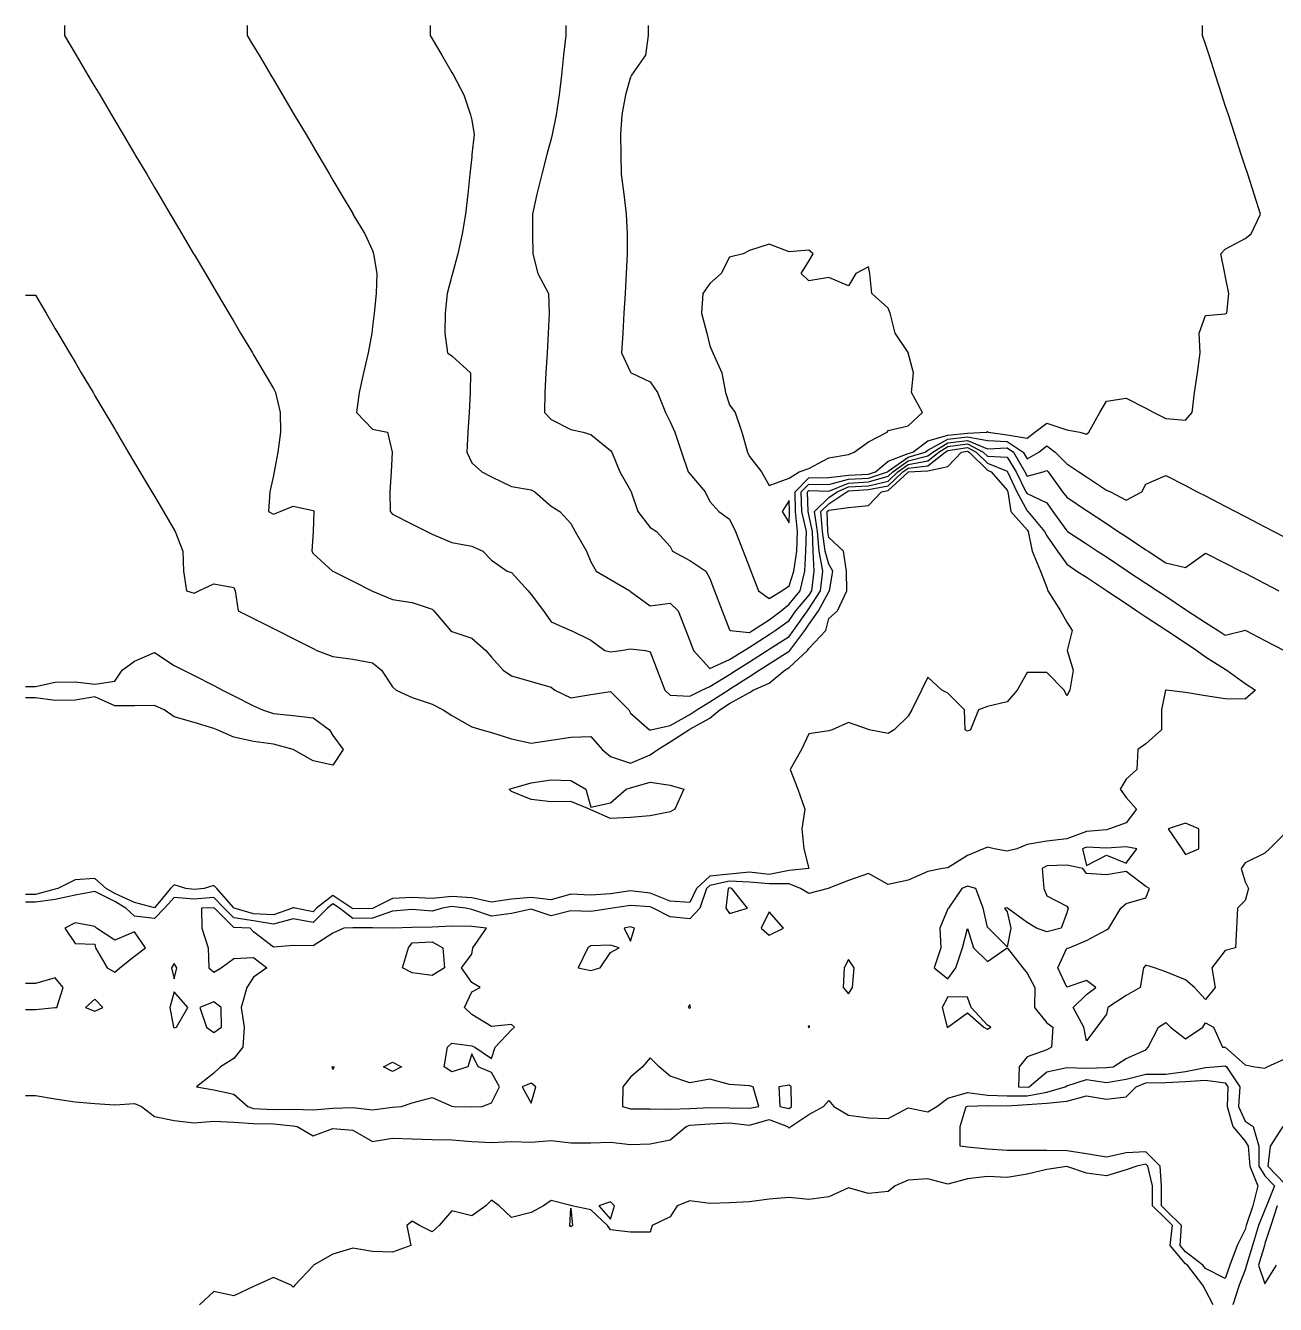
# Model space of a CAD drawing. Header units: metres. Extents: x 2681030 to 2681330, y 1246000 to 1246290.
# Drawn here: x 2681030 to 2681061.51, y 1246257.76 to 1246290 of the extents above; entities that cross this region are included whole.
import ezdxf

# ---------------------------------------------------------------- set-up
doc = ezdxf.new("R2010")
doc.units = ezdxf.units.M
doc.layers.add('BASIS_HOEHENLINIEN', color=8, linetype='Continuous')

msp = doc.modelspace()

# ---------------------------------------------------------------- linework, layer by layer
at = {"layer": 'BASIS_HOEHENLINIEN'}
for points in [[(2681030.982, 1246290, 0), (2681030.982, 1246289.75, 0), (2681031.25, 1246289.297, 0), (2681031.278, 1246289.25, 0), (2681031.574, 1246288.75, 0), (2681031.75, 1246288.453, 0), (2681031.87, 1246288.25, 0), (2681032.166, 1246287.75, 0), (2681032.25, 1246287.608, 0), (2681032.462, 1246287.25, 0), (2681032.75, 1246286.764, 0), (2681032.758, 1246286.75, 0), (2681033.054, 1246286.25, 0), (2681033.25, 1246285.919, 0), (2681033.35, 1246285.75, 0), (2681033.646, 1246285.25, 0), (2681033.75, 1246285.075, 0), (2681033.942, 1246284.75, 0), (2681034.238, 1246284.25, 0), (2681034.25, 1246284.23, 0), (2681034.534, 1246283.75, 0), (2681034.75, 1246283.385, 0), (2681034.83, 1246283.25, 0), (2681035.126, 1246282.75, 0), (2681035.25, 1246282.541, 0), (2681035.422, 1246282.25, 0), (2681035.718, 1246281.75, 0), (2681035.75, 1246281.696, 0), (2681036.014, 1246281.25, 0), (2681036.25, 1246280.852, 0), (2681036.298, 1246280.75, 0), (2681036.416, 1246280.25, 0), (2681036.425, 1246279.75, 0), (2681036.357, 1246279.25, 0), (2681036.272, 1246278.75, 0), (2681036.25, 1246278.659, 0), (2681036.155, 1246278.25, 0), (2681036.128, 1246277.75, 0), (2681036.25, 1246277.686, 0), (2681036.422, 1246277.75, 0), (2681036.75, 1246277.885, 0), (2681037.25, 1246277.772, 0), (2681037.264, 1246277.75, 0), (2681037.25, 1246277.25, 0), (2681037.25, 1246277.244, 0), (2681037.22, 1246276.75, 0), (2681037.25, 1246276.688, 0), (2681037.74, 1246276.25, 0), (2681037.75, 1246276.245, 0), (2681038.25, 1246275.992, 0), (2681038.73, 1246275.75, 0), (2681038.75, 1246275.74, 0), (2681039.25, 1246275.536, 0), (2681039.75, 1246275.453, 0), (2681040.25, 1246275.287, 0), (2681040.29, 1246275.25, 0), (2681040.712, 1246274.75, 0), (2681040.75, 1246274.724, 0), (2681041.25, 1246274.56, 0), (2681041.606, 1246274.25, 0), (2681041.75, 1246274.082, 0), (2681042.042, 1246273.75, 0), (2681042.25, 1246273.61, 0), (2681042.75, 1246273.464, 0), (2681043.25, 1246273.318, 0), (2681043.341, 1246273.25, 0), (2681043.75, 1246273.057, 0), (2681044.25, 1246273.135, 0), (2681044.75, 1246273.209, 0), (2681045.208, 1246272.75, 0), (2681045.25, 1246272.666, 0), (2681045.732, 1246272.25, 0), (2681045.75, 1246272.245, 0), (2681045.769, 1246272.25, 0), (2681046.25, 1246272.356, 0), (2681046.75, 1246272.635, 0), (2681046.929, 1246272.75, 0), (2681047.25, 1246272.955, 0), (2681047.711, 1246273.25, 0), (2681047.75, 1246273.275, 0), (2681048.25, 1246273.594, 0), (2681048.493, 1246273.75, 0), (2681048.75, 1246273.914, 0), (2681049.25, 1246274.232, 0), (2681049.27, 1246274.25, 0), (2681049.644, 1246274.75, 0), (2681049.75, 1246274.9, 0), (2681049.991, 1246275.25, 0), (2681050.25, 1246275.722, 0), (2681050.274, 1246275.75, 0), (2681050.35, 1246276.25, 0), (2681050.25, 1246276.42, 0), (2681050.164, 1246276.75, 0), (2681050.097, 1246277.25, 0), (2681050.052, 1246277.75, 0), (2681050.25, 1246277.944, 0), (2681050.704, 1246278.25, 0), (2681050.75, 1246278.269, 0), (2681051.25, 1246278.301, 0), (2681051.75, 1246278.399, 0), (2681052.123, 1246278.75, 0), (2681052.25, 1246278.843, 0), (2681052.75, 1246278.902, 0), (2681053.183, 1246279.25, 0), (2681053.25, 1246279.291, 0), (2681053.75, 1246279.362, 0), (2681053.968, 1246279.25, 0), (2681054.25, 1246278.967, 0), (2681054.75, 1246278.763, 0), (2681054.758, 1246278.75, 0), (2681054.996, 1246278.25, 0), (2681055.25, 1246277.763, 0), (2681055.269, 1246277.75, 0), (2681055.693, 1246277.25, 0), (2681055.75, 1246277.133, 0), (2681056.021, 1246276.75, 0), (2681056.25, 1246276.422, 0), (2681056.51, 1246276.25, 0), (2681056.75, 1246276.091, 0), (2681057.25, 1246275.761, 0), (2681057.266, 1246275.75, 0), (2681057.75, 1246275.43, 0), (2681058.022, 1246275.25, 0), (2681058.25, 1246275.099, 0), (2681058.75, 1246274.769, 0), (2681058.779, 1246274.75, 0), (2681059.25, 1246274.438, 0), (2681059.535, 1246274.25, 0), (2681059.75, 1246274.085, 0), (2681060.25, 1246273.777, 0), (2681060.291, 1246273.75, 0), (2681060.75, 1246273.416, 0), (2681061.015, 1246273.25, 0), (2681060.75, 1246273.016, 0), (2681060.25, 1246273.024, 0), (2681059.75, 1246273.102, 0), (2681059.25, 1246273.185, 0), (2681058.761, 1246273.25, 0), (2681058.75, 1246273.251, 0), (2681058.745, 1246273.25, 0), (2681058.643, 1246272.75, 0), (2681058.639, 1246272.25, 0), (2681058.25, 1246271.894, 0), (2681058.045, 1246271.75, 0), (2681058.018, 1246271.25, 0), (2681057.75, 1246271.001, 0), (2681057.596, 1246270.75, 0), (2681057.75, 1246270.542, 0), (2681058.013, 1246270.25, 0), (2681057.75, 1246269.898, 0), (2681057.334, 1246269.75, 0), (2681057.25, 1246269.728, 0), (2681056.75, 1246269.681, 0), (2681056.25, 1246269.498, 0), (2681055.75, 1246269.441, 0), (2681055.25, 1246269.359, 0), (2681054.99, 1246269.25, 0), (2681054.75, 1246269.187, 0), (2681054.423, 1246269.25, 0), (2681054.25, 1246269.285, 0), (2681054.156, 1246269.25, 0), (2681053.75, 1246269.076, 0), (2681053.25, 1246268.77, 0), (2681053.121, 1246268.75, 0), (2681052.75, 1246268.671, 0), (2681052.25, 1246268.455, 0), (2681051.75, 1246268.35, 0), (2681051.25, 1246268.625, 0), (2681050.75, 1246268.444, 0), (2681050.25, 1246268.255, 0), (2681050.233, 1246268.25, 0), (2681049.75, 1246268.122, 0), (2681049.541, 1246268.25, 0), (2681049.25, 1246268.366, 0), (2681048.75, 1246268.365, 0), (2681048.25, 1246268.408, 0), (2681047.75, 1246268.431, 0), (2681047.25, 1246268.326, 0), (2681047.168, 1246268.25, 0), (2681047, 1246267.75, 0), (2681046.75, 1246267.48, 0), (2681046.25, 1246267.532, 0), (2681045.827, 1246267.75, 0), (2681045.75, 1246267.784, 0), (2681045.25, 1246267.815, 0), (2681044.799, 1246267.75, 0), (2681044.75, 1246267.74, 0), (2681044.25, 1246267.667, 0), (2681043.75, 1246267.681, 0), (2681043.25, 1246267.555, 0), (2681042.75, 1246267.728, 0), (2681042.25, 1246267.616, 0), (2681041.75, 1246267.551, 0), (2681041.25, 1246267.717, 0), (2681041.093, 1246267.75, 0), (2681040.75, 1246267.793, 0), (2681040.513, 1246267.75, 0), (2681040.25, 1246267.674, 0), (2681039.75, 1246267.72, 0), (2681039.25, 1246267.677, 0), (2681038.75, 1246267.498, 0), (2681038.25, 1246267.494, 0), (2681037.914, 1246267.75, 0), (2681037.75, 1246267.859, 0), (2681037.609, 1246267.75, 0), (2681037.25, 1246267.388, 0), (2681036.75, 1246267.483, 0), (2681036.25, 1246267.35, 0), (2681035.75, 1246267.428, 0), (2681035.25, 1246267.508, 0), (2681035.006, 1246267.75, 0), (2681034.75, 1246268.023, 0), (2681034.25, 1246267.981, 0), (2681033.75, 1246268.023, 0), (2681033.501, 1246267.75, 0), (2681033.25, 1246267.494, 0), (2681032.75, 1246267.548, 0), (2681032.525, 1246267.75, 0), (2681032.25, 1246267.916, 0), (2681031.75, 1246268.171, 0), (2681031.25, 1246268.075, 0), (2681030.75, 1246267.969, 0), (2681030.25, 1246267.903, 0), (2681030, 1246267.903, 0)], [(2681035.591, 1246290, 0), (2681035.591, 1246289.75, 0), (2681035.75, 1246289.481, 0), (2681035.887, 1246289.25, 0), (2681036.183, 1246288.75, 0), (2681036.25, 1246288.637, 0), (2681036.479, 1246288.25, 0), (2681036.75, 1246287.792, 0), (2681036.775, 1246287.75, 0), (2681037.071, 1246287.25, 0), (2681037.25, 1246286.948, 0), (2681037.367, 1246286.75, 0), (2681037.663, 1246286.25, 0), (2681037.75, 1246286.103, 0), (2681037.959, 1246285.75, 0), (2681038.25, 1246285.259, 0), (2681038.255, 1246285.25, 0), (2681038.551, 1246284.75, 0), (2681038.75, 1246284.327, 0), (2681038.775, 1246284.25, 0), (2681038.857, 1246283.75, 0), (2681038.841, 1246283.25, 0), (2681038.787, 1246282.75, 0), (2681038.75, 1246282.411, 0), (2681038.733, 1246282.25, 0), (2681038.635, 1246281.75, 0), (2681038.518, 1246281.25, 0), (2681038.409, 1246280.75, 0), (2681038.344, 1246280.25, 0), (2681038.75, 1246279.822, 0), (2681039.128, 1246279.75, 0), (2681039.246, 1246279.25, 0), (2681039.217, 1246278.75, 0), (2681039.186, 1246278.25, 0), (2681039.192, 1246277.75, 0), (2681039.25, 1246277.687, 0), (2681039.75, 1246277.435, 0), (2681040.116, 1246277.25, 0), (2681040.25, 1246277.182, 0), (2681040.75, 1246276.967, 0), (2681041.25, 1246276.876, 0), (2681041.527, 1246276.75, 0), (2681041.75, 1246276.522, 0), (2681042.145, 1246276.25, 0), (2681042.25, 1246276.211, 0), (2681042.675, 1246275.75, 0), (2681042.75, 1246275.657, 0), (2681043.056, 1246275.25, 0), (2681043.25, 1246274.968, 0), (2681043.75, 1246274.751, 0), (2681043.753, 1246274.75, 0), (2681044.25, 1246274.505, 0), (2681044.602, 1246274.25, 0), (2681044.75, 1246274.21, 0), (2681045.007, 1246274.25, 0), (2681045.25, 1246274.288, 0), (2681045.628, 1246274.25, 0), (2681045.75, 1246274.215, 0), (2681045.929, 1246273.75, 0), (2681046.122, 1246273.25, 0), (2681046.25, 1246273.123, 0), (2681046.75, 1246273.094, 0), (2681047.054, 1246273.25, 0), (2681047.25, 1246273.336, 0), (2681047.75, 1246273.644, 0), (2681047.916, 1246273.75, 0), (2681048.25, 1246273.964, 0), (2681048.698, 1246274.25, 0), (2681048.75, 1246274.283, 0), (2681049.25, 1246274.603, 0), (2681049.362, 1246274.75, 0), (2681049.712, 1246275.25, 0), (2681049.75, 1246275.294, 0), (2681050.044, 1246275.75, 0), (2681050.098, 1246276.25, 0), (2681050.009, 1246276.75, 0), (2681049.969, 1246277.25, 0), (2681049.889, 1246277.75, 0), (2681050.25, 1246278.104, 0), (2681050.467, 1246278.25, 0), (2681050.75, 1246278.368, 0), (2681051.25, 1246278.399, 0), (2681051.75, 1246278.518, 0), (2681051.996, 1246278.75, 0), (2681052.25, 1246278.935, 0), (2681052.75, 1246279.026, 0), (2681053.028, 1246279.25, 0), (2681053.25, 1246279.386, 0), (2681053.75, 1246279.452, 0), (2681054.143, 1246279.25, 0), (2681054.25, 1246279.143, 0), (2681054.75, 1246279.123, 0), (2681054.976, 1246278.75, 0), (2681055.224, 1246278.25, 0), (2681055.25, 1246278.201, 0), (2681055.75, 1246277.965, 0), (2681055.905, 1246277.75, 0), (2681056.25, 1246277.265, 0), (2681056.273, 1246277.25, 0), (2681056.75, 1246276.934, 0), (2681057.029, 1246276.75, 0), (2681057.25, 1246276.604, 0), (2681057.75, 1246276.273, 0), (2681057.785, 1246276.25, 0), (2681058.25, 1246275.943, 0), (2681058.541, 1246275.75, 0), (2681058.75, 1246275.612, 0), (2681059.25, 1246275.281, 0), (2681059.297, 1246275.25, 0), (2681059.75, 1246274.951, 0), (2681060.073, 1246274.75, 0), (2681060.25, 1246274.635, 0), (2681060.723, 1246274.75, 0), (2681060.75, 1246274.761, 0), (2681060.77, 1246274.75, 0), (2681061.25, 1246274.501, 0), (2681061.734, 1246274.25, 0)], [(2681040.2, 1246290, 0), (2681040.2, 1246289.75, 0), (2681040.25, 1246289.665, 0), (2681040.496, 1246289.25, 0), (2681040.75, 1246288.821, 0), (2681040.792, 1246288.75, 0), (2681041.047, 1246288.25, 0), (2681041.215, 1246287.75, 0), (2681041.25, 1246287.619, 0), (2681041.31, 1246287.25, 0), (2681041.256, 1246286.75, 0), (2681041.25, 1246286.691, 0), (2681041.202, 1246286.25, 0), (2681041.148, 1246285.75, 0), (2681041.094, 1246285.25, 0), (2681041.004, 1246284.75, 0), (2681040.898, 1246284.25, 0), (2681040.766, 1246283.75, 0), (2681040.75, 1246283.691, 0), (2681040.633, 1246283.25, 0), (2681040.577, 1246282.75, 0), (2681040.568, 1246282.25, 0), (2681040.637, 1246281.75, 0), (2681040.75, 1246281.671, 0), (2681041.217, 1246281.25, 0), (2681041.212, 1246280.75, 0), (2681041.183, 1246280.25, 0), (2681041.153, 1246279.75, 0), (2681041.123, 1246279.25, 0), (2681041.25, 1246278.98, 0), (2681041.502, 1246278.75, 0), (2681041.75, 1246278.625, 0), (2681042.25, 1246278.384, 0), (2681042.75, 1246278.299, 0), (2681042.838, 1246278.25, 0), (2681043.25, 1246277.888, 0), (2681043.474, 1246277.75, 0), (2681043.75, 1246277.444, 0), (2681043.858, 1246277.25, 0), (2681044.145, 1246276.75, 0), (2681044.25, 1246276.485, 0), (2681044.384, 1246276.25, 0), (2681044.75, 1246276.038, 0), (2681045.237, 1246275.75, 0), (2681045.25, 1246275.732, 0), (2681045.75, 1246275.372, 0), (2681046.25, 1246275.438, 0), (2681046.457, 1246275.25, 0), (2681046.65, 1246274.75, 0), (2681046.75, 1246274.49, 0), (2681046.842, 1246274.25, 0), (2681047.25, 1246273.792, 0), (2681047.75, 1246274.018, 0), (2681048.117, 1246274.25, 0), (2681048.25, 1246274.333, 0), (2681048.75, 1246274.652, 0), (2681048.903, 1246274.75, 0), (2681049.25, 1246275.002, 0), (2681049.422, 1246275.25, 0), (2681049.75, 1246275.633, 0), (2681049.825, 1246275.75, 0), (2681049.885, 1246276.25, 0), (2681049.854, 1246276.75, 0), (2681049.842, 1246277.25, 0), (2681049.75, 1246277.667, 0), (2681049.728, 1246277.75, 0), (2681049.718, 1246278.25, 0), (2681049.75, 1246278.282, 0), (2681050.25, 1246278.265, 0), (2681050.75, 1246278.468, 0), (2681051.25, 1246278.497, 0), (2681051.75, 1246278.638, 0), (2681051.87, 1246278.75, 0), (2681052.25, 1246279.028, 0), (2681052.75, 1246279.151, 0), (2681052.873, 1246279.25, 0), (2681053.25, 1246279.482, 0), (2681053.75, 1246279.541, 0), (2681054.25, 1246279.332, 0), (2681054.75, 1246279.356, 0), (2681054.909, 1246279.25, 0), (2681055.195, 1246278.75, 0), (2681055.25, 1246278.639, 0), (2681055.659, 1246278.75, 0), (2681055.75, 1246278.786, 0), (2681055.784, 1246278.75, 0), (2681056.148, 1246278.25, 0), (2681056.25, 1246278.108, 0), (2681056.75, 1246277.777, 0), (2681056.792, 1246277.75, 0), (2681057.25, 1246277.447, 0), (2681057.548, 1246277.25, 0), (2681057.75, 1246277.116, 0), (2681058.25, 1246276.786, 0), (2681058.306, 1246276.75, 0), (2681058.75, 1246276.46, 0), (2681059.25, 1246276.341, 0), (2681059.75, 1246276.701, 0), (2681060.25, 1246276.451, 0), (2681060.638, 1246276.25, 0), (2681060.75, 1246276.192, 0), (2681061.25, 1246275.933, 0), (2681061.602, 1246275.75, 0)], [(2681043.618, 1246290, 0), (2681043.618, 1246289.75, 0), (2681043.564, 1246289.25, 0), (2681043.51, 1246288.75, 0), (2681043.456, 1246288.25, 0), (2681043.379, 1246287.75, 0), (2681043.278, 1246287.25, 0), (2681043.25, 1246287.143, 0), (2681043.146, 1246286.75, 0), (2681043.013, 1246286.25, 0), (2681042.889, 1246285.75, 0), (2681042.778, 1246285.25, 0), (2681042.785, 1246284.75, 0), (2681042.792, 1246284.25, 0), (2681042.916, 1246283.75, 0), (2681043.182, 1246283.25, 0), (2681043.204, 1246282.75, 0), (2681043.179, 1246282.25, 0), (2681043.149, 1246281.75, 0), (2681043.119, 1246281.25, 0), (2681043.089, 1246280.75, 0), (2681043.082, 1246280.25, 0), (2681043.25, 1246280.067, 0), (2681043.75, 1246279.814, 0), (2681044.063, 1246279.75, 0), (2681044.25, 1246279.694, 0), (2681044.75, 1246279.291, 0), (2681044.781, 1246279.25, 0), (2681044.98, 1246278.75, 0), (2681045.25, 1246278.281, 0), (2681045.266, 1246278.25, 0), (2681045.435, 1246277.75, 0), (2681045.75, 1246277.347, 0), (2681045.905, 1246277.25, 0), (2681046.25, 1246276.866, 0), (2681046.309, 1246276.75, 0), (2681046.75, 1246276.515, 0), (2681047.152, 1246276.25, 0), (2681047.25, 1246276.063, 0), (2681047.371, 1246275.75, 0), (2681047.563, 1246275.25, 0), (2681047.75, 1246274.765, 0), (2681047.769, 1246274.75, 0), (2681048.25, 1246274.702, 0), (2681048.325, 1246274.75, 0), (2681048.75, 1246275.022, 0), (2681049.051, 1246275.25, 0), (2681049.25, 1246275.412, 0), (2681049.533, 1246275.75, 0), (2681049.648, 1246276.25, 0), (2681049.676, 1246276.75, 0), (2681049.688, 1246277.25, 0), (2681049.572, 1246277.75, 0), (2681049.559, 1246278.25, 0), (2681049.75, 1246278.439, 0), (2681050.25, 1246278.434, 0), (2681050.75, 1246278.567, 0), (2681051.25, 1246278.594, 0), (2681051.732, 1246278.75, 0), (2681051.75, 1246278.765, 0), (2681052.25, 1246279.121, 0), (2681052.686, 1246279.25, 0), (2681052.75, 1246279.297, 0), (2681053.25, 1246279.577, 0), (2681053.75, 1246279.631, 0), (2681054.25, 1246279.542, 0), (2681054.75, 1246279.519, 0), (2681055.153, 1246279.25, 0), (2681055.25, 1246279.077, 0), (2681055.549, 1246279.25, 0), (2681055.75, 1246279.403, 0), (2681055.964, 1246279.25, 0), (2681056.25, 1246278.951, 0), (2681056.554, 1246278.75, 0), (2681056.75, 1246278.621, 0), (2681057.25, 1246278.291, 0), (2681057.354, 1246278.25, 0), (2681057.75, 1246278.04, 0), (2681058.145, 1246278.25, 0), (2681058.25, 1246278.436, 0), (2681058.75, 1246278.658, 0), (2681059.25, 1246278.402, 0), (2681059.542, 1246278.25, 0), (2681059.75, 1246278.142, 0), (2681060.25, 1246277.883, 0), (2681060.506, 1246277.75, 0), (2681060.75, 1246277.624, 0), (2681061.25, 1246277.364, 0), (2681061.471, 1246277.25, 0), (2681061.75, 1246277.105, 0)], [(2681045.702, 1246290, 0), (2681045.702, 1246289.75, 0), (2681045.633, 1246289.25, 0), (2681045.28, 1246288.75, 0), (2681045.25, 1246288.7, 0), (2681045.128, 1246288.25, 0), (2681045.038, 1246287.75, 0), (2681045.001, 1246287.25, 0), (2681045.009, 1246286.75, 0), (2681045.016, 1246286.25, 0), (2681045.082, 1246285.75, 0), (2681045.146, 1246285.25, 0), (2681045.169, 1246284.75, 0), (2681045.172, 1246284.25, 0), (2681045.145, 1246283.75, 0), (2681045.115, 1246283.25, 0), (2681045.085, 1246282.75, 0), (2681045.055, 1246282.25, 0), (2681045.025, 1246281.75, 0), (2681045.25, 1246281.263, 0), (2681045.267, 1246281.25, 0), (2681045.75, 1246281.015, 0), (2681045.933, 1246280.75, 0), (2681046.132, 1246280.25, 0), (2681046.25, 1246280.014, 0), (2681046.372, 1246279.75, 0), (2681046.54, 1246279.25, 0), (2681046.708, 1246278.75, 0), (2681046.75, 1246278.699, 0), (2681047.134, 1246278.25, 0), (2681047.25, 1246278, 0), (2681047.476, 1246277.75, 0), (2681047.75, 1246277.559, 0), (2681047.899, 1246277.25, 0), (2681048.091, 1246276.75, 0), (2681048.25, 1246276.338, 0), (2681048.284, 1246276.25, 0), (2681048.477, 1246275.75, 0), (2681048.75, 1246275.553, 0), (2681049.064, 1246275.75, 0), (2681049.25, 1246275.873, 0), (2681049.373, 1246276.25, 0), (2681049.446, 1246276.75, 0), (2681049.464, 1246277.25, 0), (2681049.415, 1246277.75, 0), (2681049.401, 1246278.25, 0), (2681049.75, 1246278.596, 0), (2681050.25, 1246278.604, 0), (2681050.75, 1246278.667, 0), (2681051.25, 1246278.692, 0), (2681051.43, 1246278.75, 0), (2681051.75, 1246279.023, 0), (2681052.25, 1246279.214, 0), (2681052.372, 1246279.25, 0), (2681052.75, 1246279.53, 0), (2681053.25, 1246279.672, 0), (2681053.75, 1246279.721, 0), (2681054.228, 1246279.75, 0), (2681054.25, 1246279.764, 0), (2681054.267, 1246279.75, 0), (2681054.75, 1246279.682, 0), (2681055.25, 1246279.598, 0), (2681055.45, 1246279.75, 0), (2681055.75, 1246279.979, 0), (2681056.25, 1246279.81, 0), (2681056.583, 1246279.75, 0), (2681056.75, 1246279.703, 0), (2681056.807, 1246279.75, 0), (2681057.09, 1246280.25, 0), (2681057.25, 1246280.532, 0), (2681057.75, 1246280.611, 0), (2681058.25, 1246280.353, 0), (2681058.446, 1246280.25, 0), (2681058.75, 1246280.093, 0), (2681059.25, 1246280.049, 0), (2681059.416, 1246280.25, 0), (2681059.472, 1246280.75, 0), (2681059.546, 1246281.25, 0), (2681059.615, 1246281.75, 0), (2681059.589, 1246282.25, 0), (2681059.75, 1246282.69, 0), (2681060.25, 1246282.735, 0), (2681060.286, 1246282.75, 0), (2681060.34, 1246283.25, 0), (2681060.25, 1246283.697, 0), (2681060.239, 1246283.75, 0), (2681060.139, 1246284.25, 0), (2681060.25, 1246284.367, 0), (2681060.75, 1246284.63, 0), (2681060.905, 1246284.75, 0), (2681061.14, 1246285.25, 0), (2681060.978, 1246285.75, 0), (2681060.815, 1246286.25, 0), (2681060.75, 1246286.451, 0), (2681060.653, 1246286.75, 0), (2681060.49, 1246287.25, 0), (2681060.328, 1246287.75, 0), (2681060.25, 1246287.989, 0), (2681060.165, 1246288.25, 0), (2681060.003, 1246288.75, 0), (2681059.84, 1246289.25, 0), (2681059.75, 1246289.528, 0), (2681059.678, 1246289.75, 0), (2681059.678, 1246290, 0)], [(2681049.25, 1246278.589, 0), (2681049.501, 1246278.75, 0), (2681049.75, 1246278.838, 0), (2681050.25, 1246279.103, 0), (2681050.75, 1246279.19, 0), (2681050.889, 1246279.25, 0), (2681051.25, 1246279.505, 0), (2681051.725, 1246279.75, 0), (2681051.75, 1246279.789, 0), (2681052.25, 1246279.911, 0), (2681052.618, 1246280.25, 0), (2681052.341, 1246280.75, 0), (2681052.386, 1246281.25, 0), (2681052.251, 1246281.75, 0), (2681052.25, 1246281.756, 0), (2681051.927, 1246282.25, 0), (2681051.799, 1246282.75, 0), (2681051.75, 1246282.875, 0), (2681051.34, 1246283.25, 0), (2681051.288, 1246283.75, 0), (2681051.25, 1246283.922, 0), (2681050.937, 1246283.75, 0), (2681050.75, 1246283.441, 0), (2681050.25, 1246283.649, 0), (2681049.75, 1246283.569, 0), (2681049.559, 1246283.75, 0), (2681049.75, 1246284.058, 0), (2681049.862, 1246284.25, 0), (2681049.75, 1246284.337, 0), (2681049.25, 1246284.299, 0), (2681048.75, 1246284.492, 0), (2681048.25, 1246284.329, 0), (2681048.09, 1246284.25, 0), (2681047.75, 1246284.159, 0), (2681047.535, 1246283.75, 0), (2681047.25, 1246283.498, 0), (2681047.075, 1246283.25, 0), (2681047.043, 1246282.75, 0), (2681047.173, 1246282.25, 0), (2681047.25, 1246281.93, 0), (2681047.331, 1246281.75, 0), (2681047.559, 1246281.25, 0), (2681047.647, 1246280.75, 0), (2681047.75, 1246280.441, 0), (2681047.893, 1246280.25, 0), (2681048.062, 1246279.75, 0), (2681048.203, 1246279.25, 0), (2681048.25, 1246279.133, 0), (2681048.554, 1246278.75, 0), (2681048.75, 1246278.406, 0), (2681049.25, 1246278.589, 0)], [(2681030, 1246283.202, 0), (2681030.25, 1246283.202, 0), (2681030.517, 1246282.75, 0), (2681030.75, 1246282.357, 0), (2681030.813, 1246282.25, 0), (2681031.109, 1246281.75, 0), (2681031.25, 1246281.512, 0), (2681031.405, 1246281.25, 0), (2681031.701, 1246280.75, 0), (2681031.75, 1246280.668, 0), (2681031.997, 1246280.25, 0), (2681032.25, 1246279.823, 0), (2681032.293, 1246279.75, 0), (2681032.589, 1246279.25, 0), (2681032.75, 1246278.979, 0), (2681032.885, 1246278.75, 0), (2681033.181, 1246278.25, 0), (2681033.25, 1246278.134, 0), (2681033.477, 1246277.75, 0), (2681033.75, 1246277.289, 0), (2681033.773, 1246277.25, 0), (2681033.966, 1246276.75, 0), (2681033.982, 1246276.25, 0), (2681034.054, 1246275.75, 0), (2681034.25, 1246275.693, 0), (2681034.372, 1246275.75, 0), (2681034.75, 1246275.925, 0), (2681035.25, 1246275.832, 0), (2681035.284, 1246275.75, 0), (2681035.364, 1246275.25, 0), (2681035.75, 1246275.055, 0), (2681036.25, 1246274.802, 0), (2681036.354, 1246274.75, 0), (2681036.75, 1246274.55, 0), (2681037.25, 1246274.297, 0), (2681037.344, 1246274.25, 0), (2681037.75, 1246274.096, 0), (2681038.25, 1246274.029, 0), (2681038.75, 1246273.934, 0), (2681038.978, 1246273.75, 0), (2681039.25, 1246273.332, 0), (2681039.348, 1246273.25, 0), (2681039.75, 1246273.065, 0), (2681040.25, 1246272.893, 0), (2681040.528, 1246272.75, 0), (2681040.75, 1246272.609, 0), (2681041.25, 1246272.323, 0), (2681041.501, 1246272.25, 0), (2681041.75, 1246272.177, 0), (2681042.25, 1246272.017, 0), (2681042.75, 1246271.913, 0), (2681043.25, 1246271.983, 0), (2681043.75, 1246272.061, 0), (2681044.25, 1246272.079, 0), (2681044.537, 1246271.75, 0), (2681044.75, 1246271.576, 0), (2681045.25, 1246271.402, 0), (2681045.75, 1246271.617, 0), (2681045.943, 1246271.75, 0), (2681046.25, 1246271.947, 0), (2681046.725, 1246272.25, 0), (2681046.75, 1246272.266, 0), (2681047.25, 1246272.539, 0), (2681047.507, 1246272.75, 0), (2681047.75, 1246272.906, 0), (2681048.25, 1246273.184, 0), (2681048.342, 1246273.25, 0), (2681048.75, 1246273.424, 0), (2681049.142, 1246273.75, 0), (2681049.25, 1246273.814, 0), (2681049.719, 1246274.25, 0), (2681049.75, 1246274.3, 0), (2681050.181, 1246274.75, 0), (2681050.25, 1246275.049, 0), (2681050.468, 1246275.25, 0), (2681050.703, 1246275.75, 0), (2681050.699, 1246276.25, 0), (2681050.621, 1246276.75, 0), (2681050.25, 1246277.091, 0), (2681050.224, 1246277.25, 0), (2681050.215, 1246277.75, 0), (2681050.25, 1246277.784, 0), (2681050.75, 1246277.851, 0), (2681051.25, 1246277.9, 0), (2681051.579, 1246278.25, 0), (2681051.75, 1246278.279, 0), (2681052.25, 1246278.743, 0), (2681052.257, 1246278.75, 0), (2681052.75, 1246278.778, 0), (2681053.25, 1246278.888, 0), (2681053.6, 1246279.25, 0), (2681053.75, 1246279.272, 0), (2681053.793, 1246279.25, 0), (2681054.25, 1246278.791, 0), (2681054.348, 1246278.75, 0), (2681054.75, 1246278.289, 0), (2681054.768, 1246278.25, 0), (2681054.841, 1246277.75, 0), (2681055.25, 1246277.289, 0), (2681055.283, 1246277.25, 0), (2681055.376, 1246276.75, 0), (2681055.589, 1246276.25, 0), (2681055.75, 1246275.835, 0), (2681055.774, 1246275.75, 0), (2681056.098, 1246275.25, 0), (2681056.25, 1246274.963, 0), (2681056.387, 1246274.75, 0), (2681056.262, 1246274.25, 0), (2681056.415, 1246273.75, 0), (2681056.332, 1246273.25, 0), (2681056.25, 1246273.106, 0), (2681056.189, 1246273.25, 0), (2681055.75, 1246273.694, 0), (2681055.25, 1246273.693, 0), (2681055.004, 1246273.25, 0), (2681054.75, 1246272.956, 0), (2681054.25, 1246272.837, 0), (2681054.028, 1246272.75, 0), (2681053.822, 1246272.25, 0), (2681053.75, 1246272.209, 0), (2681053.692, 1246272.25, 0), (2681053.678, 1246272.75, 0), (2681053.25, 1246273.173, 0), (2681053.106, 1246273.25, 0), (2681052.75, 1246273.57, 0), (2681052.593, 1246273.25, 0), (2681052.349, 1246272.75, 0), (2681052.25, 1246272.591, 0), (2681051.901, 1246272.25, 0), (2681051.75, 1246272.158, 0), (2681051.266, 1246272.25, 0), (2681051.25, 1246272.252, 0), (2681050.75, 1246272.427, 0), (2681050.335, 1246272.25, 0), (2681050.25, 1246272.223, 0), (2681049.75, 1246272.143, 0), (2681049.566, 1246271.75, 0), (2681049.281, 1246271.25, 0), (2681049.469, 1246270.75, 0), (2681049.644, 1246270.25, 0), (2681049.57, 1246269.75, 0), (2681049.624, 1246269.25, 0), (2681049.749, 1246268.75, 0), (2681049.25, 1246268.702, 0), (2681048.75, 1246268.597, 0), (2681048.25, 1246268.661, 0), (2681047.75, 1246268.604, 0), (2681047.25, 1246268.559, 0), (2681046.918, 1246268.25, 0), (2681046.75, 1246267.891, 0), (2681046.25, 1246267.927, 0), (2681045.75, 1246268.126, 0), (2681045.25, 1246268.189, 0), (2681044.75, 1246268.111, 0), (2681044.25, 1246268.076, 0), (2681043.75, 1246268.101, 0), (2681043.25, 1246267.961, 0), (2681042.75, 1246268.021, 0), (2681042.25, 1246267.974, 0), (2681041.75, 1246267.904, 0), (2681041.25, 1246268.011, 0), (2681040.75, 1246268.043, 0), (2681040.25, 1246267.998, 0), (2681039.75, 1246268.016, 0), (2681039.25, 1246267.998, 0), (2681038.763, 1246267.75, 0), (2681038.75, 1246267.745, 0), (2681038.25, 1246267.735, 0), (2681038.23, 1246267.75, 0), (2681037.75, 1246268.069, 0), (2681037.337, 1246267.75, 0), (2681037.25, 1246267.662, 0), (2681036.795, 1246267.75, 0), (2681036.75, 1246267.77, 0), (2681036.729, 1246267.75, 0), (2681036.25, 1246267.582, 0), (2681035.75, 1246267.608, 0), (2681035.257, 1246267.75, 0), (2681035.25, 1246267.756, 0), (2681034.821, 1246268.25, 0), (2681034.75, 1246268.323, 0), (2681034.499, 1246268.25, 0), (2681034.25, 1246268.218, 0), (2681034.042, 1246268.25, 0), (2681033.75, 1246268.341, 0), (2681033.654, 1246268.25, 0), (2681033.25, 1246267.762, 0), (2681032.75, 1246267.894, 0), (2681032.25, 1246268.118, 0), (2681032.031, 1246268.25, 0), (2681031.75, 1246268.501, 0), (2681031.25, 1246268.461, 0), (2681030.814, 1246268.25, 0), (2681030.75, 1246268.228, 0), (2681030.25, 1246268.097, 0), (2681030, 1246268.097, 0)], [(2681049.25, 1246277.461, 0), (2681049.259, 1246277.75, 0), (2681049.25, 1246278.029, 0), (2681049.08, 1246277.75, 0), (2681049.25, 1246277.461, 0)], [(2681030, 1246273.335, 0), (2681030.25, 1246273.335, 0), (2681030.75, 1246273.446, 0), (2681031.25, 1246273.458, 0), (2681031.75, 1246273.397, 0), (2681032.25, 1246273.476, 0), (2681032.438, 1246273.75, 0), (2681032.75, 1246273.977, 0), (2681033.25, 1246274.197, 0), (2681033.75, 1246273.865, 0), (2681033.978, 1246273.75, 0), (2681034.25, 1246273.613, 0), (2681034.75, 1246273.36, 0), (2681034.968, 1246273.25, 0), (2681035.25, 1246273.107, 0), (2681035.75, 1246272.855, 0), (2681035.971, 1246272.75, 0), (2681036.25, 1246272.655, 0), (2681036.75, 1246272.606, 0), (2681037.25, 1246272.548, 0), (2681037.666, 1246272.25, 0), (2681037.75, 1246272.1, 0), (2681038.005, 1246271.75, 0), (2681037.75, 1246271.357, 0), (2681037.25, 1246271.461, 0), (2681036.75, 1246271.748, 0), (2681036.748, 1246271.75, 0), (2681036.25, 1246271.887, 0), (2681035.75, 1246271.948, 0), (2681035.25, 1246272.062, 0), (2681034.827, 1246272.25, 0), (2681034.75, 1246272.279, 0), (2681034.25, 1246272.428, 0), (2681033.75, 1246272.57, 0), (2681033.498, 1246272.75, 0), (2681033.25, 1246272.859, 0), (2681032.75, 1246272.851, 0), (2681032.25, 1246272.853, 0), (2681031.75, 1246273.079, 0), (2681031.25, 1246272.996, 0), (2681030.75, 1246272.985, 0), (2681030.25, 1246273.057, 0), (2681030, 1246273.057, 0)], [(2681046.372, 1246270.25, 0), (2681046.25, 1246270.182, 0), (2681045.75, 1246270.075, 0), (2681045.25, 1246270.038, 0), (2681044.75, 1246270.012, 0), (2681044.25, 1246270.228, 0), (2681044.222, 1246270.25, 0), (2681043.75, 1246270.439, 0), (2681043.25, 1246270.433, 0), (2681042.75, 1246270.492, 0), (2681042.25, 1246270.695, 0), (2681042.19, 1246270.75, 0), (2681042.25, 1246270.767, 0), (2681042.75, 1246270.906, 0), (2681043.25, 1246270.986, 0), (2681043.75, 1246270.97, 0), (2681044.126, 1246270.75, 0), (2681044.25, 1246270.299, 0), (2681044.75, 1246270.409, 0), (2681045.144, 1246270.75, 0), (2681045.25, 1246270.786, 0), (2681045.75, 1246270.929, 0), (2681046.25, 1246270.849, 0), (2681046.599, 1246270.75, 0), (2681046.372, 1246270.25, 0)], [(2681059.25, 1246269.106, 0), (2681059.582, 1246269.25, 0), (2681059.585, 1246269.75, 0), (2681059.25, 1246269.896, 0), (2681058.806, 1246269.75, 0), (2681059.157, 1246269.25, 0), (2681059.25, 1246269.106, 0)], [(2681061.75, 1246269.634, 0), (2681061.361, 1246269.25, 0), (2681061.25, 1246269.137, 0), (2681060.75, 1246268.891, 0), (2681060.647, 1246268.75, 0), (2681060.75, 1246268.411, 0), (2681060.837, 1246268.25, 0), (2681060.75, 1246267.946, 0), (2681060.558, 1246267.75, 0), (2681060.533, 1246267.25, 0), (2681060.506, 1246266.75, 0), (2681060.25, 1246266.683, 0), (2681059.912, 1246266.25, 0), (2681059.994, 1246265.75, 0), (2681059.75, 1246265.447, 0), (2681059.471, 1246265.75, 0), (2681059.25, 1246265.943, 0), (2681058.75, 1246266.145, 0), (2681058.468, 1246266.25, 0), (2681058.25, 1246266.316, 0), (2681058.184, 1246266.25, 0), (2681058.103, 1246265.75, 0), (2681057.75, 1246265.549, 0), (2681057.285, 1246265.25, 0), (2681057.25, 1246265.076, 0), (2681057.007, 1246264.75, 0), (2681056.75, 1246264.405, 0), (2681056.68, 1246264.75, 0), (2681056.415, 1246265.25, 0), (2681056.75, 1246265.574, 0), (2681056.985, 1246265.75, 0), (2681056.75, 1246265.923, 0), (2681056.25, 1246265.761, 0), (2681056.028, 1246266.25, 0), (2681056.25, 1246266.743, 0), (2681056.309, 1246266.75, 0), (2681056.75, 1246266.933, 0), (2681057.25, 1246267.202, 0), (2681057.317, 1246267.25, 0), (2681057.612, 1246267.75, 0), (2681057.75, 1246267.868, 0), (2681058.25, 1246268.01, 0), (2681058.338, 1246268.25, 0), (2681058.25, 1246268.3, 0), (2681057.75, 1246268.676, 0), (2681057.25, 1246268.594, 0), (2681056.75, 1246268.623, 0), (2681056.654, 1246268.75, 0), (2681056.25, 1246268.834, 0), (2681055.75, 1246268.817, 0), (2681055.631, 1246268.75, 0), (2681055.67, 1246268.25, 0), (2681055.75, 1246268.063, 0), (2681056.25, 1246267.804, 0), (2681056.289, 1246267.75, 0), (2681056.25, 1246267.632, 0), (2681056.109, 1246267.25, 0), (2681055.75, 1246267.155, 0), (2681055.487, 1246267.25, 0), (2681055.25, 1246267.387, 0), (2681054.76, 1246267.75, 0), (2681054.75, 1246267.759, 0), (2681054.679, 1246267.75, 0), (2681054.75, 1246267.659, 0), (2681054.846, 1246267.25, 0), (2681054.75, 1246266.778, 0), (2681054.278, 1246267.25, 0), (2681054.25, 1246267.271, 0), (2681054.148, 1246267.75, 0), (2681053.962, 1246268.25, 0), (2681053.75, 1246268.309, 0), (2681053.609, 1246268.25, 0), (2681053.273, 1246267.75, 0), (2681053.25, 1246267.731, 0), (2681053.051, 1246267.25, 0), (2681053.075, 1246266.75, 0), (2681052.909, 1246266.25, 0), (2681053.25, 1246265.969, 0), (2681053.457, 1246266.25, 0), (2681053.625, 1246266.75, 0), (2681053.75, 1246267.24, 0), (2681053.902, 1246266.75, 0), (2681054.25, 1246266.404, 0), (2681054.75, 1246266.748, 0), (2681055.144, 1246266.25, 0), (2681055.25, 1246266.111, 0), (2681055.443, 1246265.75, 0), (2681055.435, 1246265.25, 0), (2681055.75, 1246264.862, 0), (2681055.9, 1246264.75, 0), (2681055.867, 1246264.25, 0), (2681055.75, 1246264.181, 0), (2681055.25, 1246264.001, 0), (2681055.051, 1246263.75, 0), (2681055.032, 1246263.25, 0), (2681055.25, 1246263.237, 0), (2681055.305, 1246263.25, 0), (2681055.75, 1246263.622, 0), (2681056.25, 1246263.735, 0), (2681056.75, 1246263.716, 0), (2681057.25, 1246263.731, 0), (2681057.42, 1246263.75, 0), (2681057.75, 1246263.965, 0), (2681058.25, 1246264.177, 0), (2681058.306, 1246264.25, 0), (2681058.562, 1246264.75, 0), (2681058.75, 1246264.868, 0), (2681058.867, 1246264.75, 0), (2681059.25, 1246264.453, 0), (2681059.684, 1246264.75, 0), (2681059.75, 1246264.864, 0), (2681059.95, 1246264.75, 0), (2681060.179, 1246264.25, 0), (2681060.25, 1246264.247, 0), (2681060.75, 1246263.798, 0), (2681060.995, 1246263.75, 0), (2681061.25, 1246263.721, 0), (2681061.302, 1246263.75, 0), (2681061.75, 1246263.952, 0)], [(2681057.75, 1246268.884, 0), (2681058.018, 1246269.25, 0), (2681057.75, 1246269.299, 0), (2681057.25, 1246269.267, 0), (2681056.75, 1246269.288, 0), (2681056.647, 1246269.25, 0), (2681056.75, 1246268.828, 0), (2681057.25, 1246269.089, 0), (2681057.75, 1246268.884, 0)], [(2681047.75, 1246267.618, 0), (2681048.204, 1246267.75, 0), (2681047.808, 1246268.25, 0), (2681047.75, 1246268.259, 0), (2681047.716, 1246268.25, 0), (2681047.654, 1246267.75, 0), (2681047.75, 1246267.618, 0)], [(2681041.25, 1246262.742, 0), (2681041.514, 1246262.75, 0), (2681041.75, 1246262.847, 0), (2681041.949, 1246263.25, 0), (2681041.75, 1246263.605, 0), (2681041.41, 1246263.75, 0), (2681041.25, 1246264.081, 0), (2681041.149, 1246263.75, 0), (2681040.75, 1246263.621, 0), (2681040.553, 1246263.75, 0), (2681040.635, 1246264.25, 0), (2681040.75, 1246264.346, 0), (2681041.25, 1246264.278, 0), (2681041.325, 1246264.25, 0), (2681041.75, 1246263.961, 0), (2681041.836, 1246264.25, 0), (2681042.25, 1246264.68, 0), (2681042.326, 1246264.75, 0), (2681042.25, 1246264.816, 0), (2681041.75, 1246264.767, 0), (2681041.25, 1246265.07, 0), (2681041.071, 1246265.25, 0), (2681041.25, 1246265.642, 0), (2681041.463, 1246265.75, 0), (2681041.25, 1246265.874, 0), (2681040.988, 1246266.25, 0), (2681041.25, 1246266.59, 0), (2681041.279, 1246266.75, 0), (2681041.621, 1246267.25, 0), (2681041.25, 1246267.289, 0), (2681040.75, 1246267.294, 0), (2681040.25, 1246267.273, 0), (2681039.75, 1246267.265, 0), (2681039.25, 1246267.25, 0), (2681038.75, 1246267.252, 0), (2681038.25, 1246267.254, 0), (2681038.021, 1246267.25, 0), (2681037.75, 1246267.12, 0), (2681037.25, 1246266.797, 0), (2681036.75, 1246266.811, 0), (2681036.25, 1246266.766, 0), (2681035.75, 1246267.154, 0), (2681035.661, 1246267.25, 0), (2681035.25, 1246267.264, 0), (2681034.76, 1246267.75, 0), (2681034.75, 1246267.76, 0), (2681034.434, 1246267.75, 0), (2681034.441, 1246267.25, 0), (2681034.604, 1246266.75, 0), (2681034.619, 1246266.25, 0), (2681034.75, 1246266.138, 0), (2681034.928, 1246266.25, 0), (2681035.25, 1246266.482, 0), (2681035.75, 1246266.509, 0), (2681036.083, 1246266.25, 0), (2681035.75, 1246266.007, 0), (2681035.575, 1246265.75, 0), (2681035.438, 1246265.25, 0), (2681035.515, 1246264.75, 0), (2681035.478, 1246264.25, 0), (2681035.25, 1246263.963, 0), (2681034.914, 1246263.75, 0), (2681034.75, 1246263.592, 0), (2681034.308, 1246263.25, 0), (2681034.75, 1246263.167, 0), (2681035.25, 1246263.06, 0), (2681035.607, 1246262.75, 0), (2681035.75, 1246262.702, 0), (2681036.25, 1246262.679, 0), (2681036.75, 1246262.685, 0), (2681037.25, 1246262.665, 0), (2681037.75, 1246262.712, 0), (2681038.25, 1246262.729, 0), (2681038.75, 1246262.664, 0), (2681039.25, 1246262.735, 0), (2681039.477, 1246262.75, 0), (2681039.75, 1246262.841, 0), (2681040.25, 1246262.974, 0), (2681040.75, 1246262.758, 0), (2681040.808, 1246262.75, 0), (2681041.25, 1246262.742, 0)], [(2681048.75, 1246267.069, 0), (2681049.111, 1246267.25, 0), (2681048.75, 1246267.656, 0), (2681048.544, 1246267.25, 0), (2681048.75, 1246267.069, 0)], [(2681032.25, 1246266.137, 0), (2681032.374, 1246266.25, 0), (2681032.75, 1246266.538, 0), (2681033.02, 1246266.75, 0), (2681032.75, 1246267.158, 0), (2681032.25, 1246266.944, 0), (2681031.79, 1246267.25, 0), (2681031.75, 1246267.285, 0), (2681031.25, 1246267.382, 0), (2681030.992, 1246267.25, 0), (2681031.25, 1246266.861, 0), (2681031.75, 1246266.845, 0), (2681031.766, 1246266.75, 0), (2681032.056, 1246266.25, 0), (2681032.25, 1246266.137, 0)], [(2681045.25, 1246266.915, 0), (2681045.352, 1246267.25, 0), (2681045.25, 1246267.277, 0), (2681045.093, 1246267.25, 0), (2681045.25, 1246266.915, 0)], [(2681040.561, 1246266.25, 0), (2681040.25, 1246266.05, 0), (2681039.75, 1246266.123, 0), (2681039.5, 1246266.25, 0), (2681039.653, 1246266.75, 0), (2681039.75, 1246266.875, 0), (2681040.25, 1246266.9, 0), (2681040.524, 1246266.75, 0), (2681040.561, 1246266.25, 0)], [(2681044.25, 1246266.181, 0), (2681044.485, 1246266.25, 0), (2681044.75, 1246266.63, 0), (2681044.964, 1246266.75, 0), (2681044.75, 1246266.822, 0), (2681044.25, 1246266.801, 0), (2681044.176, 1246266.75, 0), (2681043.934, 1246266.25, 0), (2681044.25, 1246266.181, 0)], [(2681033.75, 1246265.97, 0), (2681033.814, 1246266.25, 0), (2681033.75, 1246266.356, 0), (2681033.682, 1246266.25, 0), (2681033.75, 1246265.97, 0)], [(2681050.75, 1246265.593, 0), (2681050.852, 1246265.75, 0), (2681050.896, 1246266.25, 0), (2681050.75, 1246266.457, 0), (2681050.643, 1246266.25, 0), (2681050.618, 1246265.75, 0), (2681050.75, 1246265.593, 0)], [(2681030, 1246265.2, 0), (2681030.25, 1246265.2, 0), (2681030.75, 1246265.245, 0), (2681030.79, 1246265.25, 0), (2681030.952, 1246265.75, 0), (2681030.75, 1246265.992, 0), (2681030.25, 1246265.852, 0), (2681030, 1246265.852, 0)], [(2681031.75, 1246265.153, 0), (2681031.951, 1246265.25, 0), (2681031.75, 1246265.457, 0), (2681031.514, 1246265.25, 0), (2681031.75, 1246265.153, 0)], [(2681033.75, 1246264.733, 0), (2681033.804, 1246264.75, 0), (2681034.089, 1246265.25, 0), (2681033.75, 1246265.638, 0), (2681033.636, 1246265.25, 0), (2681033.729, 1246264.75, 0), (2681033.75, 1246264.733, 0)], [(2681034.75, 1246264.619, 0), (2681034.942, 1246264.75, 0), (2681034.928, 1246265.25, 0), (2681034.75, 1246265.387, 0), (2681034.394, 1246265.25, 0), (2681034.559, 1246264.75, 0), (2681034.75, 1246264.619, 0)], [(2681046.75, 1246265.229, 0), (2681046.765, 1246265.25, 0), (2681046.75, 1246265.321, 0), (2681046.707, 1246265.25, 0), (2681046.75, 1246265.229, 0)], [(2681054.25, 1246264.697, 0), (2681054.341, 1246264.75, 0), (2681054.25, 1246264.804, 0), (2681053.84, 1246265.25, 0), (2681053.75, 1246265.508, 0), (2681053.25, 1246265.518, 0), (2681053.109, 1246265.25, 0), (2681053.24, 1246264.75, 0), (2681053.25, 1246264.743, 0), (2681053.257, 1246264.75, 0), (2681053.75, 1246265.115, 0), (2681054.165, 1246264.75, 0), (2681054.25, 1246264.697, 0)], [(2681049.75, 1246264.743, 0), (2681049.773, 1246264.75, 0), (2681049.75, 1246264.792, 0), (2681049.734, 1246264.75, 0), (2681049.75, 1246264.743, 0)], [(2681030, 1246263.028, 0), (2681030.25, 1246263.028, 0), (2681030.75, 1246262.947, 0), (2681031.25, 1246262.87, 0), (2681031.75, 1246262.826, 0), (2681032.25, 1246262.794, 0), (2681032.75, 1246262.823, 0), (2681032.92, 1246262.75, 0), (2681033.25, 1246262.502, 0), (2681033.75, 1246262.401, 0), (2681034.25, 1246262.34, 0), (2681034.75, 1246262.379, 0), (2681035.25, 1246262.36, 0), (2681035.75, 1246262.325, 0), (2681036.25, 1246262.311, 0), (2681036.75, 1246262.266, 0), (2681036.848, 1246262.25, 0), (2681037.25, 1246262.013, 0), (2681037.75, 1246262.199, 0), (2681038.25, 1246262.153, 0), (2681038.75, 1246261.869, 0), (2681039.25, 1246261.956, 0), (2681039.75, 1246261.932, 0), (2681040.25, 1246261.921, 0), (2681040.75, 1246261.91, 0), (2681041.25, 1246261.87, 0), (2681041.75, 1246261.845, 0), (2681042.25, 1246261.866, 0), (2681042.75, 1246261.851, 0), (2681043.25, 1246261.897, 0), (2681043.75, 1246261.834, 0), (2681044.25, 1246261.834, 0), (2681044.75, 1246261.852, 0), (2681045.25, 1246261.796, 0), (2681045.75, 1246261.81, 0), (2681046.25, 1246261.914, 0), (2681046.658, 1246262.25, 0), (2681046.75, 1246262.278, 0), (2681047.25, 1246262.312, 0), (2681047.75, 1246262.343, 0), (2681048.25, 1246262.282, 0), (2681048.75, 1246262.427, 0), (2681049.207, 1246262.25, 0), (2681049.25, 1246262.207, 0), (2681049.295, 1246262.25, 0), (2681049.75, 1246262.548, 0), (2681050.118, 1246262.75, 0), (2681050.25, 1246262.901, 0), (2681050.381, 1246262.75, 0), (2681050.75, 1246262.536, 0), (2681051.25, 1246262.462, 0), (2681051.75, 1246262.451, 0), (2681052.25, 1246262.713, 0), (2681052.75, 1246262.618, 0), (2681052.974, 1246262.75, 0), (2681053.25, 1246262.961, 0), (2681053.75, 1246263.107, 0), (2681054.25, 1246263.038, 0), (2681054.75, 1246263.018, 0), (2681055.25, 1246263.021, 0), (2681055.75, 1246263.108, 0), (2681056.216, 1246263.25, 0), (2681056.25, 1246263.268, 0), (2681056.75, 1246263.434, 0), (2681057.25, 1246263.353, 0), (2681057.75, 1246263.437, 0), (2681058.25, 1246263.565, 0), (2681058.75, 1246263.568, 0), (2681059.25, 1246263.633, 0), (2681059.75, 1246263.736, 0), (2681059.968, 1246263.75, 0), (2681060.25, 1246263.776, 0), (2681060.276, 1246263.75, 0), (2681060.615, 1246263.25, 0), (2681060.581, 1246262.75, 0), (2681060.75, 1246262.38, 0), (2681060.951, 1246262.25, 0), (2681061.095, 1246261.75, 0), (2681061.095, 1246261.25, 0), (2681061.25, 1246261.003, 0), (2681061.486, 1246260.75, 0), (2681061.289, 1246260.25, 0), (2681061.25, 1246260.144, 0), (2681061.085, 1246259.75, 0), (2681060.938, 1246259.25, 0), (2681060.786, 1246258.75, 0), (2681060.75, 1246258.63, 0), (2681060.596, 1246258.25, 0), (2681060.436, 1246257.75, 0)], [(2681037.782, 1246263.75, 0), (2681037.75, 1246263.687, 0), (2681037.73, 1246263.75, 0), (2681037.75, 1246263.759, 0), (2681037.782, 1246263.75, 0)], [(2681039.481, 1246263.75, 0), (2681039.25, 1246263.636, 0), (2681039.023, 1246263.75, 0), (2681039.25, 1246263.867, 0), (2681039.481, 1246263.75, 0)], [(2681048.25, 1246262.705, 0), (2681048.49, 1246262.75, 0), (2681048.347, 1246263.25, 0), (2681048.25, 1246263.274, 0), (2681047.75, 1246263.302, 0), (2681047.25, 1246263.436, 0), (2681046.75, 1246263.351, 0), (2681046.25, 1246263.517, 0), (2681045.976, 1246263.75, 0), (2681045.75, 1246263.979, 0), (2681045.558, 1246263.75, 0), (2681045.25, 1246263.487, 0), (2681045.061, 1246263.25, 0), (2681045.048, 1246262.75, 0), (2681045.25, 1246262.691, 0), (2681045.75, 1246262.69, 0), (2681046.25, 1246262.687, 0), (2681046.75, 1246262.702, 0), (2681047.25, 1246262.723, 0), (2681047.75, 1246262.717, 0), (2681048.25, 1246262.705, 0)], [(2681060.362, 1246258.75, 0), (2681060.25, 1246258.412, 0), (2681059.75, 1246258.664, 0), (2681059.679, 1246258.75, 0), (2681059.25, 1246259.09, 0), (2681059.114, 1246259.25, 0), (2681059.143, 1246259.75, 0), (2681058.75, 1246260.14, 0), (2681058.64, 1246260.25, 0), (2681058.638, 1246260.75, 0), (2681058.605, 1246261.25, 0), (2681058.25, 1246261.61, 0), (2681057.75, 1246261.584, 0), (2681057.25, 1246261.47, 0), (2681056.75, 1246261.559, 0), (2681056.25, 1246261.632, 0), (2681055.75, 1246261.644, 0), (2681055.25, 1246261.638, 0), (2681054.75, 1246261.639, 0), (2681054.25, 1246261.679, 0), (2681053.75, 1246261.722, 0), (2681053.563, 1246261.75, 0), (2681053.564, 1246262.25, 0), (2681053.72, 1246262.75, 0), (2681053.75, 1246262.763, 0), (2681054.25, 1246262.774, 0), (2681054.75, 1246262.767, 0), (2681055.25, 1246262.804, 0), (2681055.75, 1246262.837, 0), (2681056.25, 1246262.884, 0), (2681056.75, 1246263.023, 0), (2681057.25, 1246262.935, 0), (2681057.75, 1246262.998, 0), (2681058, 1246263.25, 0), (2681058.25, 1246263.349, 0), (2681058.75, 1246263.359, 0), (2681059.25, 1246263.381, 0), (2681059.75, 1246263.411, 0), (2681060.25, 1246263.344, 0), (2681060.316, 1246263.25, 0), (2681060.293, 1246262.75, 0), (2681060.439, 1246262.25, 0), (2681060.75, 1246261.88, 0), (2681060.825, 1246261.75, 0), (2681060.87, 1246261.25, 0), (2681061.073, 1246260.75, 0), (2681060.944, 1246260.25, 0), (2681060.779, 1246259.75, 0), (2681060.75, 1246259.647, 0), (2681060.545, 1246259.25, 0), (2681060.362, 1246258.75, 0)], [(2681042.75, 1246262.833, 0), (2681042.865, 1246263.25, 0), (2681042.75, 1246263.34, 0), (2681042.517, 1246263.25, 0), (2681042.75, 1246262.833, 0)], [(2681049.25, 1246262.701, 0), (2681049.316, 1246262.75, 0), (2681049.306, 1246263.25, 0), (2681049.25, 1246263.286, 0), (2681048.99, 1246263.25, 0), (2681049.014, 1246262.75, 0), (2681049.25, 1246262.701, 0)], [(2681061.703, 1246262.25, 0), (2681061.379, 1246261.75, 0), (2681061.319, 1246261.25, 0), (2681061.75, 1246260.799, 0)], [(2681059.942, 1246257.75, 0), (2681059.75, 1246258.121, 0), (2681059.685, 1246258.25, 0), (2681059.293, 1246258.75, 0), (2681059.25, 1246258.784, 0), (2681058.856, 1246259.25, 0), (2681058.919, 1246259.75, 0), (2681058.75, 1246259.918, 0), (2681058.418, 1246260.25, 0), (2681058.412, 1246260.75, 0), (2681058.296, 1246261.25, 0), (2681058.25, 1246261.297, 0), (2681058.02, 1246261.25, 0), (2681057.75, 1246261.151, 0), (2681057.25, 1246261.007, 0), (2681056.75, 1246261.066, 0), (2681056.25, 1246261.237, 0), (2681055.75, 1246261.166, 0), (2681055.25, 1246261.047, 0), (2681054.75, 1246260.957, 0), (2681054.25, 1246260.988, 0), (2681053.75, 1246260.924, 0), (2681053.25, 1246260.796, 0), (2681052.75, 1246260.93, 0), (2681052.25, 1246260.894, 0), (2681051.923, 1246260.75, 0), (2681051.75, 1246260.612, 0), (2681051.25, 1246260.558, 0), (2681050.75, 1246260.701, 0), (2681050.25, 1246260.472, 0), (2681049.75, 1246260.404, 0), (2681049.25, 1246260.454, 0), (2681048.75, 1246260.417, 0), (2681048.25, 1246260.35, 0), (2681047.75, 1246260.32, 0), (2681047.25, 1246260.303, 0), (2681046.75, 1246260.369, 0), (2681046.432, 1246260.25, 0), (2681046.25, 1246259.968, 0), (2681045.795, 1246259.75, 0), (2681045.75, 1246259.583, 0), (2681045.25, 1246259.583, 0), (2681044.75, 1246259.642, 0), (2681044.671, 1246259.75, 0), (2681044.25, 1246260.145, 0), (2681043.775, 1246260.25, 0), (2681043.75, 1246260.255, 0), (2681043.25, 1246260.384, 0), (2681043.055, 1246260.25, 0), (2681042.75, 1246260.08, 0), (2681042.25, 1246259.95, 0), (2681041.944, 1246260.25, 0), (2681041.75, 1246260.387, 0), (2681041.603, 1246260.25, 0), (2681041.25, 1246259.997, 0), (2681040.75, 1246260.117, 0), (2681040.428, 1246259.75, 0), (2681040.25, 1246259.594, 0), (2681039.935, 1246259.75, 0), (2681039.75, 1246259.863, 0), (2681039.617, 1246259.75, 0), (2681039.718, 1246259.25, 0), (2681039.25, 1246259.082, 0), (2681038.75, 1246259.094, 0), (2681038.25, 1246259.18, 0), (2681037.75, 1246259.03, 0), (2681037.262, 1246258.75, 0), (2681037.25, 1246258.737, 0), (2681036.788, 1246258.25, 0), (2681036.75, 1246258.196, 0), (2681036.696, 1246258.25, 0), (2681036.25, 1246258.439, 0), (2681035.822, 1246258.25, 0), (2681035.75, 1246258.211, 0), (2681035.25, 1246257.975, 0), (2681034.75, 1246258.087, 0), (2681034.385, 1246257.75, 0)], [(2681043.793, 1246259.75, 0), (2681043.75, 1246259.717, 0), (2681043.723, 1246259.75, 0), (2681043.75, 1246260.186, 0), (2681043.793, 1246259.75, 0)], [(2681044.75, 1246259.913, 0), (2681044.845, 1246260.25, 0), (2681044.75, 1246260.349, 0), (2681044.455, 1246260.25, 0), (2681044.75, 1246259.913, 0)], [(2681061.559, 1246260.25, 0), (2681061.394, 1246259.75, 0), (2681061.25, 1246259.299, 0), (2681061.235, 1246259.25, 0), (2681061.083, 1246258.75, 0), (2681061.25, 1246258.283, 0)], [(2681061.25, 1246258.283, 0), (2681061.539, 1246258.75, 0)]]:
    msp.add_polyline3d(points, dxfattribs=at)

doc.saveas('drawing.dxf')
